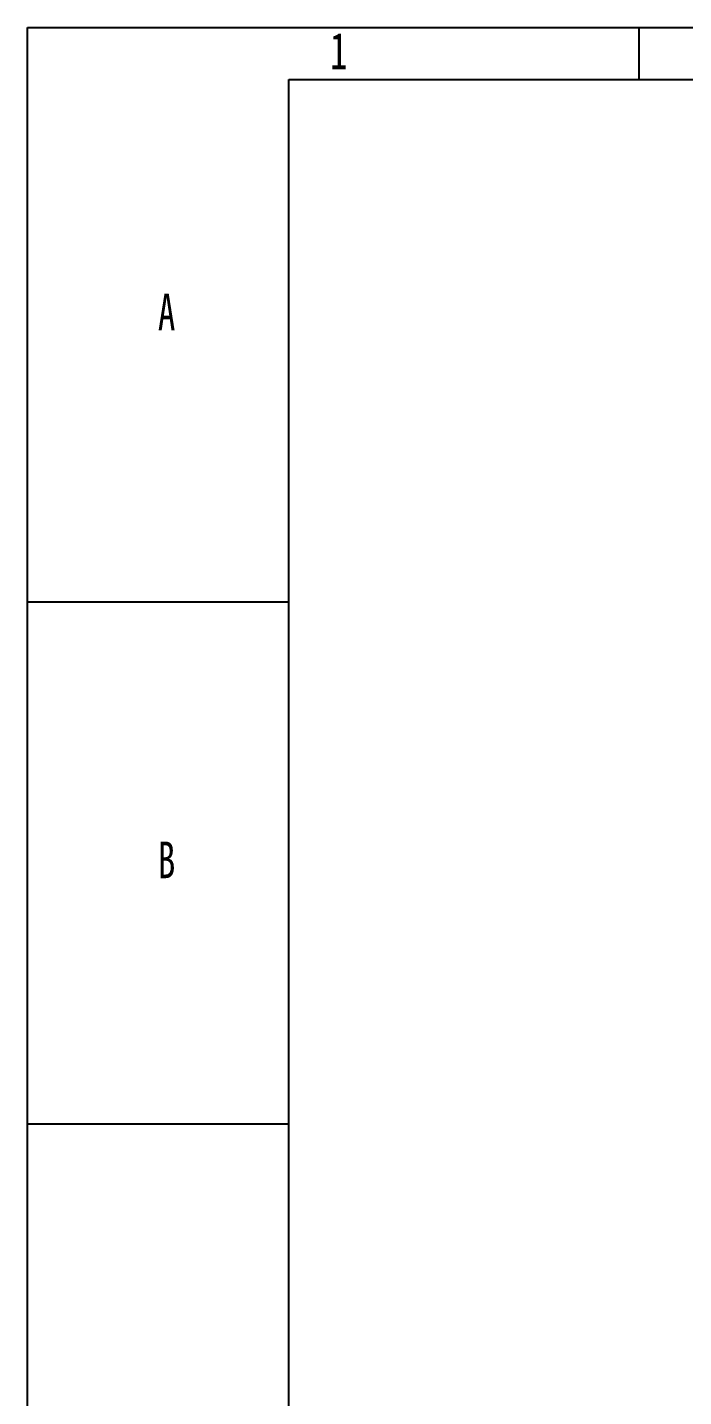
# Model space of a CAD drawing. Header units: millimetres. Extents: x 0 to 304, y 0 to 210.
# Drawn here: x 0 to 62.8, y 78.9 to 210 of the extents above; entities that cross this region are included whole.
import ezdxf

# ---------------------------------------------------------------- set-up
doc = ezdxf.new("R2010")
doc.units = ezdxf.units.MM
doc.layers.add('图框', color=7, linetype='Continuous')
doc.styles.add('SLDTEXTSTYLE3', font='TXT', dxfattribs={"width": 0.7})

msp = doc.modelspace()

# ---------------------------------------------------------------- linework, layer by layer
at = {"layer": '图框'}
for p, q in [((0, 0), (0, 210)), ((0, 210), (297, 210)), ((58.5, 210), (58.5, 205)), ((0, 155), (25, 155))]:
    msp.add_line(p, q, dxfattribs=at)
at = {"layer": '图框', "linetype": 'Continuous', "lineweight": 25}
for p, q in [((25, 5), (25, 205)), ((25, 205), (292, 205))]:
    msp.add_line(p, q, dxfattribs=at)
at = {"layer": '图框', "lineweight": 25}
msp.add_line((0, 105), (25, 105), dxfattribs=at)

# ---------------------------------------------------------------- texts
at = {"layer": '图框', "char_height": 3.5, "attachment_point": 2, "style": 'SLDTEXTSTYLE3'}
for s, insert in [('1', (29.7944, 209.4917)), ('A', (13.3203, 184.4917)), ('B', (13.3203, 132.0317))]:
    msp.add_mtext(s, dxfattribs=dict(at, insert=insert))

doc.saveas('drawing.dxf')
